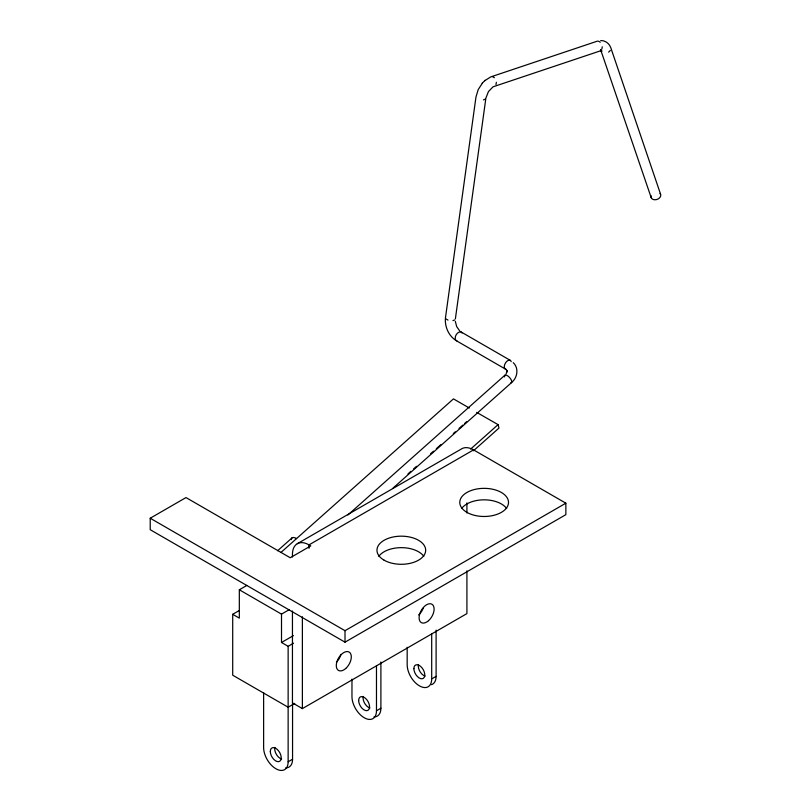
<?xml version="1.0" encoding="UTF-8"?>
<svg xmlns="http://www.w3.org/2000/svg" width="811" height="811" viewBox="0 0 811 811"><rect width="100%" height="100%" fill="white"/><g stroke="black" fill="none" stroke-linecap="round" stroke-linejoin="round"><path stroke-width="1.22" d="M496.362 82.286L495.987 84.567M602.259 46.774L601.884 49.055M455.387 318.804L485.89 98.07L488.455 91.562L493.047 86.818L601.488 50.495L600.485 50.454L601.985 51.215L600.616 49.664L651.233 197.742M506.115 373.83L507.047 371.043L507.118 371.945L506.774 370.313L507.169 371.134L506.226 369.664M482.464 83.016L478.206 89.585L475.966 97.046L445.472 317.78C444.55 326.64 448.676 336.089 456.411 340.752L505.314 369.015M610.348 50.464L608.605 52.127M511.68 382.437C517.509 377.744 519.05 367.991 513.241 362.679M484.745 80.694L490.777 76.893L597.525 41.097M482.241 83.249L485.12 80.309M277.605 550.74L292.264 537.693M281.011 552.413L453.461 398.88L469.275 408.004M347.909 514.975L505 375.118M407.984 473.918L410.822 471.394M413.651 468.87L416.489 466.335M430.671 453.714L433.51 451.19M436.348 448.665L441.072 444.458M453.359 433.51L455.255 431.827M459.036 428.461L462.817 425.096M464.703 423.413L466.599 421.73M393.011 488.131L511.305 382.812M470.664 449.041L498.076 424.64L476.706 412.383M473.482 450.764L498.998 428.046L498.076 424.64M297.292 543.715L461.834 448.726A23.428 13.523 60 0 1 473.543 449.882L565.855 503.185L565.855 514.661L345.01 642.17L150.217 529.705L150.217 518.229L185.993 497.569L290.237 557.755L310.775 545.894L309.011 544.88A23.428 13.523 60 0 0 292.447 554.44L292.447 556.954M473.543 449.882L309.011 544.88L309.011 548.317M294.717 703.411L288.138 707.212L232.706 675.208L232.706 614.302L239.326 618.134L239.326 589.779L246.909 585.4M232.706 614.302L239.194 610.551M239.326 589.779L281.508 614.13L289.091 609.75M281.508 614.13L281.508 642.484L293.42 635.611M281.508 642.484L288.138 646.306L293.552 643.184M150.217 518.229L345.01 630.694L565.855 503.185M292.447 611.038L292.447 702.863L302.381 708.601L466.913 613.603L466.913 570.843M263.626 692.685L263.626 747.63A17.183 9.914 60 0 0 275.77 768.666L275.993 768.798A17.183 9.914 60 0 0 288.138 761.782L292.558 759.238L292.558 703.046M351.964 679.142L351.964 696.629A17.183 9.914 60 0 0 364.109 717.664L364.332 717.796A17.183 9.914 60 0 0 376.476 710.781L380.896 708.226L380.896 662.029M407.173 647.269L407.173 664.746A17.183 9.914 60 0 0 419.328 685.792L419.54 685.913A17.183 9.914 60 0 0 431.695 678.908L436.105 676.354L436.105 630.147M485.242 99.185L483.447 99.865M454.748 319.919L452.943 320.598M600.718 40.55C605.199 40.378 609.243 43.419 610.734 47.565L660.58 194.224M510.301 360.358L460.932 331.871C457.059 331.496 453.866 337.031 455.782 340.336M456.411 340.752L456.928 340.833M598.447 41.148L600.272 42.213M492.551 76.67L494.375 77.724M447.986 320.092L446.151 319.027M460.932 331.871L461.986 332.997M459.675 330.878L456.674 326.569L455.316 321.328M466.913 502.921L466.913 512.988M431.695 633.949L431.695 678.908M376.476 665.831L376.476 710.781M345.01 630.694L345.01 642.17M302.381 616.776L302.381 708.601M288.138 646.306L288.138 761.782M378.818 556.326A24.36 14.061 0 0 1 401.323 547.648A24.36 14.061 0 0 1 423.829 556.326M461.631 508.507A24.36 14.061 0 0 1 484.147 499.829A24.36 14.061 0 0 1 506.652 508.507M340.914 654.386A10.624 6.133 -60 0 1 336.423 662.161M423.18 608.26A10.624 6.133 -60 0 1 418.618 614.931M291.291 539.629A9.681 3.933 48.3 0 1 296.573 538.555M504.624 376.922A4.998 2.027 48.3 0 1 509.126 377.034A4.998 2.027 48.3 0 1 510.727 382.934M660.063 193.403A4.998 3.639 -18.8 0 1 656.667 199.557A4.998 3.639 -18.8 0 1 651.172 195.816M506.054 369.238A4.998 2.889 -60 0 1 505.648 362.699A4.998 2.889 -60 0 1 511.224 361.645M292.558 759.238A17.183 9.914 60 0 1 285.675 767.895M281.599 758.995A7.715 4.45 60 0 1 274.919 747.418M436.105 676.354A17.183 9.914 60 0 1 431.533 684.677M425.157 676.11A7.715 4.45 60 0 1 418.476 664.544M380.896 708.226A17.183 9.914 60 0 1 374.023 716.894M369.938 707.983A7.715 4.45 60 0 1 363.257 696.416M384.1 560.178A24.36 14.061 0 0 0 424.852 553.872A24.36 14.061 0 0 0 395.018 536.649A24.36 14.061 0 0 0 384.1 560.178M466.913 512.359A24.36 14.061 0 0 0 507.676 506.064A24.36 14.061 0 0 0 477.841 488.83A24.36 14.061 0 0 0 466.913 512.359M345.739 668.487A10.624 6.133 -60 0 0 349.105 652.034A10.624 6.133 -60 0 0 336.545 663.175A10.624 6.133 -60 0 0 345.739 668.487M428.553 620.668A10.624 6.133 -60 0 0 431.918 604.215A10.624 6.133 -60 0 0 419.358 615.356A10.624 6.133 -60 0 0 428.553 620.668M270.316 751.493A7.715 4.45 60 0 0 278.497 761.671A7.715 4.45 60 0 0 278.497 750.763A7.715 4.45 60 0 0 270.316 751.493M413.874 668.619A7.715 4.45 60 0 0 422.055 678.787A7.715 4.45 60 0 0 422.055 667.889A7.715 4.45 60 0 0 413.874 668.619M358.655 700.491A7.715 4.45 60 0 0 366.836 710.669A7.715 4.45 60 0 0 366.836 699.761A7.715 4.45 60 0 0 358.655 700.491"/></g></svg>
